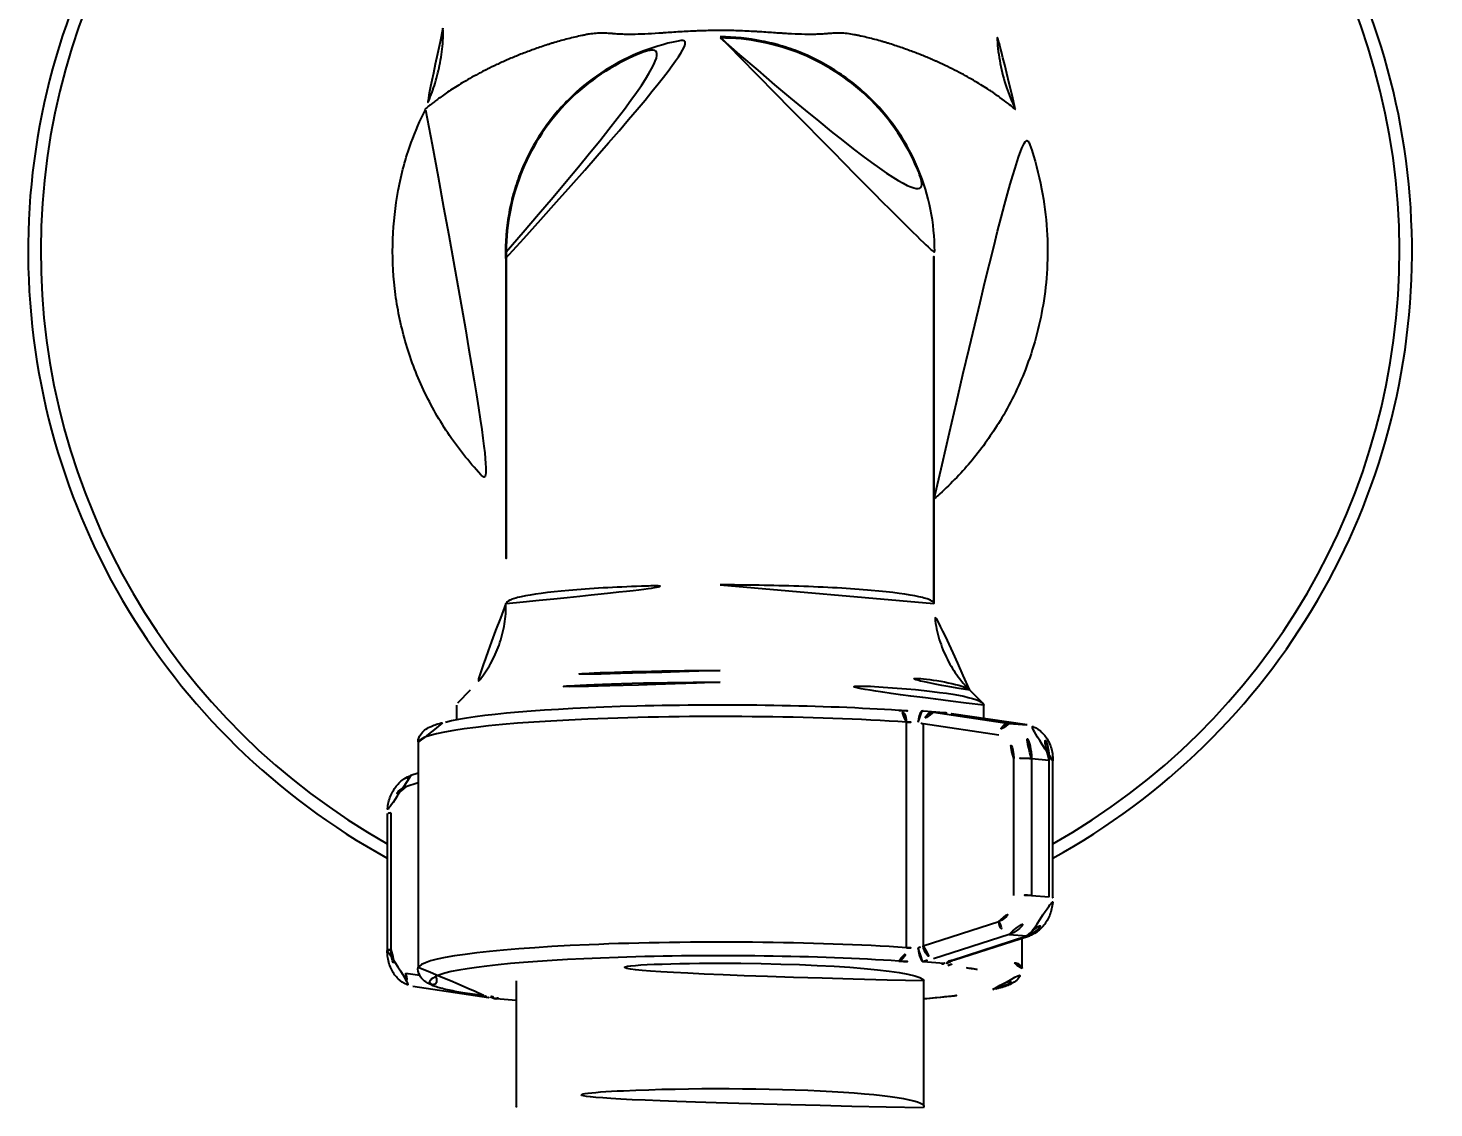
# Model space of a CAD drawing. Extents: x 16296677672 to 16296678106, y -37409616503 to -37409616185.
# Drawn here: x 16296677748.2 to 16296677804, y -37409616414.9 to -37409616372 of the extents above; entities that cross this region are included whole.
import ezdxf

# ---------------------------------------------------------------- set-up
doc = ezdxf.new("R2010")
doc.units = 0
doc.header["$LTSCALE"] = 10
doc.header["$MEASUREMENT"] = 0
doc.header["$PDMODE"] = 3
doc.header["$PDSIZE"] = -10
doc.layers.get('0').update_dxf_attribs({"linetype": 'CONTINUOUS'})
doc.layers.get('DEFPOINTS').update_dxf_attribs({"linetype": 'CONTINUOUS'})
doc.layers.add('DWG', color=7, linetype='CONTINUOUS')
doc.styles.add('Daelim Dimension', font='')
doc.styles.get('Daelim Dimension').set_extended_font_data('나눔고딕')
doc.dimstyles.new('DEFAULT', dxfattribs={"dimscale": 2, "dimtxt": 2, "dimasz": 2, "dimexe": 0, "dimexo": 2, "dimgap": 1, "dimtad": 1, "dimdec": 1, "dimzin": 9, "dimdsep": 46, "dimtxsty": 'Daelim Dimension', "dimcen": 0.5, "dimclrd": 252, "dimclre": 252, "dimclrt": 3, "dimadec": 1, "dimazin": 0, "dimtfac": 1, "dimtdec": 1, "dimtix": 1, "dimtmove": 0, "dimatfit": 3, "dimfxl": 1, "dimtolj": 1, "dimtzin": 1, "dimlwd": 9, "dimlwe": 9, "dimarcsym": 0})

# ---------------------------------------------------------------- blocks, each defined once
blk = doc.blocks.new('*D56')
at = {"color": 5, "lineweight": 9, "ltscale": 0.5, "transparency": 16777216}
for p, q in [((16296677779.68184, -37409616325.78561), (16296677834.26143, -37409616325.78561)), ((16296677834.26143, -37409616376.86615), (16296677834.26143, -37409616329.78561)), ((16296677807.18148, -37409616380.86615), (16296677834.26143, -37409616380.86615))]:
    blk.add_line(p, q, dxfattribs=at)
at = {"color": 5, "ltscale": 0.5, "transparency": 16777216}
for points in [[(16296677833.59477, -37409616329.78561), (16296677834.9281, -37409616329.78561), (16296677834.26143, -37409616325.78561)], [(16296677833.59477, -37409616376.86615), (16296677834.9281, -37409616376.86615), (16296677834.26143, -37409616380.86615)]]:
    blk.add_solid(points, dxfattribs=at)
at = {"layer": 'DEFPOINTS', "color": 0, "ltscale": 0.5, "transparency": 16777216}
for p in [(16296677775.68184, -37409616325.78561), (16296677834.26143, -37409616325.78561), (16296677803.18148, -37409616380.86615)]:
    blk.add_point(p, dxfattribs=at)
at = {"color": 7, "ltscale": 0.5, "transparency": 16777216, "insert": (16296677830.08402, -37409616353.32587), "char_height": 4, "attachment_point": 5, "rotation": 90, "style": 'Daelim Dimension'}
blk.add_mtext('\\A1;54~58', dxfattribs=at)

msp = doc.modelspace()

# ---------------------------------------------------------------- linework, layer by layer
at = {"ltscale": 0.5}
for radius, start, end in [(27.5, 117.4571749825596, 241.2491304198094), (27.5, 298.7526022232202, 62.54027266648671), (27, 118.9468263045624, 240.6653609524125), (27, 299.3364081954149, 61.05095997118161)]:
    msp.add_arc((16296677775.68147, -37409616380.86613), radius, start, end, dxfattribs=at)
at = {"layer": 'DWG', "color": 0}
for p, q in [((16296677765.75558, -37409616398.30923), (16296677765.24451, -37409616398.8164)), ((16296677786.11916, -37409616398.8164), (16296677785.6081, -37409616398.30923)), ((16296677765.20434, -37409616398.89629), (16296677765.20434, -37409616399.48551)), ((16296677786.15934, -37409616399.43143), (16296677786.15934, -37409616398.89629)), ((16296677783.08757, -37409616408.53949), (16296677783.08757, -37409616399.57374)), ((16296677783.7515, -37409616399.12282), (16296677784.58273, -37409616399.19526)), ((16296677784.16137, -37409616399.17958), (16296677787.16992, -37409616399.62379)), ((16296677787.87703, -37409616399.68542), (16296677784.86848, -37409616399.2412)), ((16296677787.89193, -37409616399.68716), (16296677784.88339, -37409616399.24296)), ((16296677786.75824, -37409616400.08936), (16296677783.74969, -37409616399.64515)), ((16296677783.74969, -37409616399.64515), (16296677783.74969, -37409616408.46112)), ((16296677787.16992, -37409616399.62379), (16296677787.87703, -37409616399.68542)), ((16296677763.68184, -37409616400.39668), (16296677763.68184, -37409616409.36243)), ((16296677787.3491, -37409616406.45835), (16296677787.3491, -37409616401.0205)), ((16296677788.05621, -37409616401.0205), (16296677788.76331, -37409616401.08213)), ((16296677788.05621, -37409616401.0205), (16296677788.05621, -37409616406.45835)), ((16296677788.76331, -37409616406.51998), (16296677788.76331, -37409616401.08213)), ((16296677788.90976, -37409616406.5508), (16296677788.90976, -37409616401.11295)), ((16296677763.68187, -37409616401.60476), (16296677763.39154, -37409616401.69823)), ((16296677763.68185, -37409616401.9854), (16296677763.19122, -37409616402.14336)), ((16296677762.45392, -37409616403.20831), (16296677762.45392, -37409616408.64616)), ((16296677762.60036, -37409616403.1775), (16296677762.60036, -37409616408.61535)), ((16296677788.05621, -37409616406.45835), (16296677788.76331, -37409616406.51998)), ((16296677783.74969, -37409616408.46112), (16296677786.75824, -37409616407.49249)), ((16296677787.16992, -37409616408.00956), (16296677784.16137, -37409616408.97819)), ((16296677784.86848, -37409616409.03982), (16296677787.87703, -37409616408.07118)), ((16296677784.96359, -37409616409.0295), (16296677787.97214, -37409616408.06087)), ((16296677787.16992, -37409616408.00956), (16296677787.87703, -37409616408.07118)), ((16296677787.68184, -37409616409.36243), (16296677787.68184, -37409616408.1543)), ((16296677783.7515, -37409616409.08476), (16296677784.58273, -37409616409.15721)), ((16296677763.19122, -37409616409.54649), (16296677763.74592, -37409616409.62839)), ((16296677784.69407, -37409616409.14664), (16296677784.69473, -37409616409.14641)), ((16296677763.47174, -37409616410.07194), (16296677766.48029, -37409616410.51615)), ((16296677767.58184, -37409616409.86053), (16296677767.58184, -37409616414.8415)), ((16296677783.78184, -37409616414.8415), (16296677783.78184, -37409616409.86053)), ((16296677767.58183, -37409616410.63364), (16296677766.78094, -37409616410.56384))]:
    msp.add_line(p, q, dxfattribs=at)
for centre, major_axis, ratio, start_param, end_param in [((16296677775.68184, -37409616398.38521), (9.964466094066836, 0), 0.08715574274766412, 1.570796278394469, 3.05402035068218), ((16296677775.68184, -37409616398.38521), (9.964466094066836, 0), 0.08715574274766412, 0.08757151741999512, 1.570796278394471), ((16296677775.68184, -37409616398.89629), (10.47749999999994, 0), 0.08715574274766412, 1.570796294317078, 3.14159240516266), ((16296677775.68184, -37409616398.89629), (10.47749999999994, 0), 0.08715574274766412, 0, 1.570796337620871), ((16296677775.68184, -37409616399.89858), (-11.5, 0), 0.08715574274765717, 4.04728069938204, 5.962039936620641), ((16296677775.68184, -37409616400.39668), (12, 0), 0.08715574274765701, 0.9056880457922477, 3.141553237940741), ((16296677783.39614, -37409616399.04135), (1, 0), 0.08715574274765706, 4.047280699382028, 5.07569086358676), ((16296677782.779, -37409616399.60802), (-0.03409953829365138, -0.4988358662808438), 0.6147959167247793, 1.681529987698658, 3.252326314493568), ((16296677783.39614, -37409616399.53944), (0.5, 0), 0.08715574274765706, 4.047280699382032, 5.029840178981123), ((16296677783.39614, -37409616399.61433), (0.4997194579253733, -0.1198094923336042), 0.1397805943436861, 0.8188985132144584, 1.286845477980165), ((16296677784.10325, -37409616399.67596), (-0.07303301707651648, -0.494637421164939), 0.7091600041391316, 3.183922134365718, 4.754718461160615), ((16296677783.45427, -37409616399.11795), (0.9999938544660039, -0.1175079919398865), 0.02983532504215656, 0.788904059690041, 1.293690292413657), ((16296677785.57559, -37409616399.30283), (0.9999938543339946, -0.1175079919272974), 0.02983532504107736, 3.42571048053521, 3.930496713309886), ((16296677784.81036, -37409616399.73759), (-0.07303301707651648, -0.494637421164939), 0.7091600041391316, 3.14158310705746, 3.183922134365732), ((16296677787.11179, -37409616400.12017), (-0.07303301707651648, -0.494637421164939), 0.7091600041391316, 3.183922134365722, 4.754718461160637), ((16296677786.64199, -37409616401.08213), (-0.08682659386424425, -0.9962234400966167), 0.7044160264027587, 1.693898354845457, 3.09954600422595), ((16296677786.99555, -37409616401.11295), (0.1302398907963656, 1.494335160144924), 0.7044160264027571, 4.835491008435254, 6.241138657815678), ((16296677787.8189, -37409616400.1818), (-0.07303301707651648, -0.494637421164939), 0.7091600041391316, 3.141583107057455, 3.183922134365727), ((16296677787.70265, -37409616401.17458), (-0.1302398907963663, -1.494335160144924), 0.7044160264027584, 1.693898354845461, 3.099546004225874), ((16296677787.70265, -37409616401.05132), (-0.5, 0), 0.08715574274765343, 3.926990816987267, 5.497787143782182), ((16296677788.40976, -37409616401.11295), (-0.5, 0), 0.08715574274765343, 3.141587053788963, 3.926990816987314), ((16296677763.54478, -37409616402.17418), (-0.1532342840830583, 0.475940389315251), 0.6805033724481016, 1.40495337932478e-05, 1.291822901348515), ((16296677763.30747, -37409616403.11587), (-0.08682659386424425, -0.9962234400966167), 0.7044160264027591, 3.429843359054757, 4.835491008435243), ((16296677762.95392, -37409616403.20831), (-0.5, 0), 0.08715574274765343, 5.497787143782188, 6.282984380319673), ((16296677787.70265, -37409616406.48917), (-0.5, 0), 0.08715574274765343, 3.926990816987324, 5.497787143782125), ((16296677788.40976, -37409616406.5508), (-0.5, 0), 0.08715574274765343, 3.141403474524427, 3.926990816987314), ((16296677786.64199, -37409616406.51998), (-0.08682659386424411, -0.9962234400966151), 0.7044160264027587, 0.2882507054654319, 1.693898354845446), ((16296677786.99555, -37409616406.5508), (0.1302398907963655, 1.494335160144923), 0.704416026402757, 3.429843359055147, 4.835491008435261), ((16296677787.70265, -37409616406.61242), (-0.1302398907963661, -1.494335160144923), 0.7044160264027584, 0.2882507054653488, 1.693898354845454), ((16296677787.11179, -37409616407.5233), (-0.1532342840830583, 0.475940389315251), 0.6805033724481016, 1.291822901348715, 2.862619228143419), ((16296677775.68184, -37409616409.36243), (-12, 0), 0.08715574274765343, 4.04728069938206, 6.275666625888563), ((16296677783.39614, -37409616408.5052), (-0.5, 0), 0.08715574274765343, 0.9056880457923177, 1.888247525391311), ((16296677783.39614, -37409616408.43031), (0.4984486445883766, 0.1297097258355857), 0.3034212408853221, 4.951045297625927, 5.418992262410333), ((16296677784.10325, -37409616408.49194), (-0.1532342840830583, 0.475940389315251), 0.6805033724481016, 1.291822901348507, 2.862619228143424), ((16296677787.8189, -37409616407.58493), (-0.1532342840830583, 0.475940389315251), 0.6805033724481016, 2.862619228143407, 3.142810610836223), ((16296677762.95392, -37409616408.64616), (-0.5, 0), 0.08715574274765343, 5.497787143782193, 6.283007327692313), ((16296677763.30747, -37409616408.55372), (-0.08682659386424411, -0.9962234400966151), 0.7044160264027591, 4.835491008435257, 6.241138657815276), ((16296677775.68184, -37409616409.86053), (11.5, 0), 0.087155742747657, 0.9056880457922462, 2.956749699863015), ((16296677783.39614, -37409616409.0033), (-1, 0), 0.08715574274765343, 0.9056880457922631, 1.934098209996977), ((16296677782.779, -37409616408.57378), (-0.03409953829365138, -0.4988358662808438), 0.6147959167247793, 0.1107336609037167, 1.681529987698651), ((16296677783.45427, -37409616408.91656), (0.9996952427506288, 0.1224167160802596), 0.2016592732325886, 4.968311936913423, 5.473098169685741), ((16296677785.57559, -37409616409.10145), (0.9996952427810313, 0.1224167160800379), 0.2016592732326773, 2.331505516106191, 2.836291748868291), ((16296677784.81036, -37409616408.55357), (-0.1532342840830583, 0.475940389315251), 0.6805033724481016, 2.862619228143425, 3.141608559831746), ((16296677775.68184, -37409616409.36243), (-12, 0), 0.08715574274765343, 3.13407421399541, 3.722616969194532), ((16296677763.54478, -37409616409.5773), (-0.07303301707651648, -0.494637421164939), 0.7091600041391316, 4.754718461160794, 6.283178024492955), ((16296677775.68184, -37409616409.86053), (11.5, 0), 0.087155742747657, 2.956749464642482, 3.80670093459249), ((16296677775.68184, -37409616409.86053), (-8.100000000000357, 0), 0.08715574274765343, 3.141691527228299, 6.28308756816182), ((16296677785.51746, -37409616409.18818), (-1, 0), 0.08715574274765343, 5.919883423977591, 6.948293588182302), ((16296677784.73061, -37409616408.74387), (0.05522125140653594, 0.4969412574873374), 0.7838557630614456, 3.282417968703351, 4.261490646625563), ((16296677775.68184, -37409616409.86053), (11.5, 0), 0.087155742747657, 0.4769503861653259, 0.6651082810026772), ((16296677775.68184, -37409616409.86053), (11.5, 0), 0.087155742747657, 5.944135047277754, 6.760135693344916), ((16296677766.55332, -37409616410.02151), (-0.07303301707651648, -0.494637421164939), 0.7091600041391316, 5.87450005443776, 6.283175760647243), ((16296677766.55332, -37409616410.02151), (-0.07303301707651648, -0.494637421164939), 0.7091600041391316, 6.28317576064724, 6.325514787955516), ((16296677766.63306, -37409616409.98099), (0.05522125140653594, 0.4969412574873374), 0.7838557630614456, 3.130542759372921, 3.282417968703388), ((16296677765.78809, -37409616410.45627), (0.9999938543060711, -0.1175079919241325), 0.02983532504166216, 0.2841178269519506, 0.7889040597327401), ((16296677765.84621, -37409616410.53288), (-1, 0), 0.08715574274765343, 2.778290770387803, 3.806700934592512), ((16296677775.68184, -37409616409.86053), (11.5, 0), 0.087155742747657, 5.493934190132629, 5.944135047277794), ((16296677775.68184, -37409616414.8415), (-8.100000000000357, 0), 0.08715574274765343, 3.054020412406753, 6.283185307179586), ((16296677775.68184, -37409616414.8415), (-8.100000000000357, 0), 0.08715574274765343, 0, 0.08757204182631419)]:
    msp.add_ellipse(centre, major_axis=major_axis, ratio=ratio, start_param=start_param, end_param=end_param, dxfattribs=at)
for points, knots in [([(16296677787.41867, -37409616375.23412), (16296677787.4184, -37409616375.2335), (16296677787.4178, -37409616375.23263), (16296677787.41501, -37409616375.22923), (16296677787.41183, -37409616375.22592), (16296677787.40506, -37409616375.21941), (16296677787.40248, -37409616375.21698), (16296677787.39666, -37409616375.21162), (16296677787.38048, -37409616375.19698), (16296677787.35627, -37409616375.17614), (16296677787.28316, -37409616375.11496), (16296677787.21448, -37409616375.05926), (16296677787.03863, -37409616374.92258), (16296677786.93145, -37409616374.84164), (16296677786.74187, -37409616374.70504), (16296677786.67387, -37409616374.65697), (16296677786.58279, -37409616374.59413), (16296677786.56427, -37409616374.58143), (16296677786.52662, -37409616374.55576), (16296677786.50749, -37409616374.54278), (16296677786.44927, -37409616374.50354), (16296677786.40936, -37409616374.47697), (16296677786.20446, -37409616374.34221), (16296677786.02335, -37409616374.22848), (16296677785.6271, -37409616373.99427), (16296677785.41185, -37409616373.87358), (16296677784.94619, -37409616373.62936), (16296677784.6958, -37409616373.50581), (16296677784.39303, -37409616373.36745), (16296677784.35907, -37409616373.35209), (16296677784.29071, -37409616373.32143), (16296677784.25629, -37409616373.30614), (16296677784.1523, -37409616373.26037), (16296677783.94141, -37409616373.1693), (16296677783.72178, -37409616373.07985), (16296677783.42095, -37409616372.96249), (16296677783.26642, -37409616372.90453), (16296677782.9488, -37409616372.79034), (16296677782.78573, -37409616372.73417), (16296677782.53455, -37409616372.65176), (16296677782.44973, -37409616372.62462), (16296677782.3208, -37409616372.58439), (16296677782.27752, -37409616372.57104), (16296677782.19063, -37409616372.54488), (16296677781.97239, -37409616372.48056), (16296677781.74926, -37409616372.42172), (16296677781.47699, -37409616372.35626), (16296677781.38548, -37409616372.3353), (16296677781.2471, -37409616372.30511), (16296677781.17762, -37409616372.29032), (16296677781.10773, -37409616372.276), (16296677781.06104, -37409616372.26656), (16296677781.03761, -37409616372.26184), (16296677780.92066, -37409616372.23909), (16296677780.82823, -37409616372.22433), (16296677780.69261, -37409616372.20812), (16296677780.64792, -37409616372.20371), (16296677780.55989, -37409616372.19708), (16296677780.51655, -37409616372.19486), (16296677780.4635, -37409616372.19364), (16296677780.45295, -37409616372.19347), (16296677780.43197, -37409616372.19331), (16296677780.42156, -37409616372.19332), (16296677780.39038, -37409616372.19344), (16296677780.36966, -37409616372.19362), (16296677780.30784, -37409616372.19447), (16296677780.26704, -37409616372.19547), (16296677780.14608, -37409616372.19972), (16296677780.06733, -37409616372.20428), (16296677779.98165, -37409616372.21149), (16296677779.97217, -37409616372.21233), (16296677779.9533, -37409616372.21405), (16296677779.94392, -37409616372.21495), (16296677779.91569, -37409616372.21754), (16296677779.85909, -37409616372.22249), (16296677779.72591, -37409616372.23228), (16296677779.5323, -37409616372.24155), (16296677779.37323, -37409616372.24442), (16296677779.21172, -37409616372.24527), (16296677779.12974, -37409616372.24467), (16296677778.87921, -37409616372.24001), (16296677778.70624, -37409616372.23312), (16296677778.4347, -37409616372.21883), (16296677778.34216, -37409616372.21342), (16296677778.19979, -37409616372.20454), (16296677778.15175, -37409616372.20145), (16296677778.05483, -37409616372.1951), (16296677778.00591, -37409616372.19183), (16296677777.85764, -37409616372.18182), (16296677777.75679, -37409616372.17487), (16296677777.55048, -37409616372.16083), (16296677777.44507, -37409616372.15377), (16296677777.28311, -37409616372.1435), (16296677777.22847, -37409616372.14013), (16296677777.14545, -37409616372.13519), (16296677777.11757, -37409616372.13355), (16296677777.06163, -37409616372.13034), (16296677776.92134, -37409616372.12246), (16296677776.77875, -37409616372.11534), (16296677776.54736, -37409616372.10534), (16296677776.43004, -37409616372.10103), (16296677776.19177, -37409616372.09415), (16296677776.07082, -37409616372.09158), (16296677775.9171, -37409616372.08965), (16296677775.88623, -37409616372.08933), (16296677775.82423, -37409616372.08882), (16296677775.79327, -37409616372.08864), (16296677775.70063, -37409616372.08828), (16296677775.63914, -37409616372.08831), (16296677775.45545, -37409616372.0892), (16296677775.21262, -37409616372.0925), (16296677774.97369, -37409616372.09965), (16296677774.8255, -37409616372.10515), (16296677774.79592, -37409616372.1063), (16296677774.73687, -37409616372.1087), (16296677774.70736, -37409616372.10995), (16296677774.6194, -37409616372.11383), (16296677774.56152, -37409616372.11657), (16296677774.38995, -37409616372.12519), (16296677774.27834, -37409616372.13145), (16296677774.05982, -37409616372.14461), (16296677773.95291, -37409616372.15149), (16296677773.74313, -37409616372.16548), (16296677773.64026, -37409616372.17258), (16296677773.51404, -37409616372.18124), (16296677773.48891, -37409616372.18295), (16296677773.43888, -37409616372.18636), (16296677773.41397, -37409616372.18806), (16296677773.33978, -37409616372.19307), (16296677773.29098, -37409616372.19633), (16296677773.05004, -37409616372.21208), (16296677772.86695, -37409616372.22298), (16296677772.51482, -37409616372.23885), (16296677772.34583, -37409616372.24381), (16296677772.10021, -37409616372.2452), (16296677772.01963, -37409616372.24467), (16296677771.86055, -37409616372.2415), (16296677771.78208, -37409616372.23884), (16296677771.62697, -37409616372.23109), (16296677771.55035, -37409616372.22601), (16296677771.45543, -37409616372.21796), (16296677771.43649, -37409616372.21627), (16296677771.3987, -37409616372.21272), (16296677771.37969, -37409616372.21101), (16296677771.32215, -37409616372.20634), (16296677771.28321, -37409616372.20369), (16296677771.16492, -37409616372.1971), (16296677771.08412, -37409616372.1945), (16296677770.98138, -37409616372.19331), (16296677770.96075, -37409616372.19315), (16296677770.9193, -37409616372.19312), (16296677770.8983, -37409616372.19342), (16296677770.83458, -37409616372.19527), (16296677770.79115, -37409616372.19772), (16296677770.65867, -37409616372.20834), (16296677770.56746, -37409616372.21976), (16296677770.42801, -37409616372.24246), (16296677770.38106, -37409616372.25098), (16296677770.2865, -37409616372.26974), (16296677770.23938, -37409616372.27934), (16296677770.00465, -37409616372.32839), (16296677769.81953, -37409616372.37111), (16296677769.54584, -37409616372.44077), (16296677769.45529, -37409616372.46491), (16296677769.27559, -37409616372.51506), (16296677769.18659, -37409616372.54102), (16296677769.05452, -37409616372.58124), (16296677769.01072, -37409616372.59487), (16296677768.92384, -37409616372.62218), (16296677768.79449, -37409616372.66335), (16296677768.668, -37409616372.70509), (16296677768.4187, -37409616372.78928), (16296677768.2574, -37409616372.84635), (16296677767.94403, -37409616372.96198), (16296677767.792, -37409616373.02046), (16296677767.49637, -37409616373.13919), (16296677767.35279, -37409616373.19937), (16296677767.07393, -37409616373.32066), (16296677766.93866, -37409616373.38177), (16296677766.67626, -37409616373.50445), (16296677766.54916, -37409616373.56597), (16296677766.3645, -37409616373.6584), (16296677766.30394, -37409616373.68922), (16296677766.21461, -37409616373.73545), (16296677766.18507, -37409616373.75087), (16296677766.12659, -37409616373.78163), (16296677765.98188, -37409616373.85837), (16296677765.84453, -37409616373.93423), (16296677765.52859, -37409616374.11389), (16296677765.33619, -37409616374.23051), (16296677764.98689, -37409616374.45274), (16296677764.82999, -37409616374.55836), (16296677764.55213, -37409616374.75306), (16296677764.43117, -37409616374.84209), (16296677764.3035, -37409616374.9391), (16296677764.27922, -37409616374.95773), (16296677764.23322, -37409616374.99334), (16296677764.16802, -37409616375.04428), (16296677764.11423, -37409616375.08751), (16296677764.02187, -37409616375.16293), (16296677763.98059, -37409616375.19846), (16296677763.95505, -37409616375.2225), (16296677763.95125, -37409616375.22629), (16296677763.94753, -37409616375.23043), (16296677763.94623, -37409616375.23204), (16296677763.94561, -37409616375.23312), (16296677763.94549, -37409616375.23339)], [0, 0, 0, 0, 0.00405758395579763, 0.00405758395579763, 0.01224009220912826, 0.01224009220912826, 0.01633134633579357, 0.01633134633579357, 0.02042260046245888, 0.03678761696912002, 0.03678761696912002, 0.0695176499824423, 0.0695176499824423, 0.1022476829957646, 0.1022476829957646, 0.1186126995024257, 0.1186126995024257, 0.122703953629091, 0.122703953629091, 0.1267952077557563, 0.1267952077557563, 0.1349777160090868, 0.1349777160090868, 0.167707749022409, 0.167707749022409, 0.2004377820357312, 0.2004377820357312, 0.2331678150490533, 0.2331678150490533, 0.2372590691757185, 0.2372590691757185, 0.2413503233023837, 0.2413503233023837, 0.2495328315557142, 0.2658978480623751, 0.2658978480623751, 0.2822628645690359, 0.2822628645690359, 0.2986278810756968, 0.2986278810756968, 0.3068103893290271, 0.3068103893290271, 0.3109016434556923, 0.3109016434556923, 0.3149928975823575, 0.3313579140890184, 0.3313579140890184, 0.3395404223423488, 0.3395404223423488, 0.343631676469014, 0.3456773035323465, 0.3456773035323465, 0.347722930595679, 0.347722930595679, 0.3559054388490092, 0.3559054388490092, 0.3599966929756743, 0.3599966929756743, 0.3640879471023394, 0.3640879471023394, 0.3651107606340057, 0.3651107606340057, 0.3661335741656719, 0.3661335741656719, 0.3681792012290047, 0.3681792012290047, 0.3722704553556699, 0.3722704553556699, 0.380452963609, 0.380452963609, 0.3814757771406664, 0.3814757771406664, 0.3824985906723327, 0.3824985906723327, 0.3845442177356653, 0.3886354718623306, 0.3968179801156611, 0.4050004883689916, 0.4050004883689916, 0.4131829966223219, 0.4131829966223219, 0.4295480131289829, 0.4295480131289829, 0.4377305213823135, 0.4377305213823135, 0.4418217755089787, 0.4418217755089787, 0.4459130296356437, 0.4459130296356437, 0.4540955378889742, 0.4540955378889742, 0.4622780461423046, 0.4622780461423046, 0.4663693002689697, 0.4663693002689697, 0.4684149273323024, 0.4684149273323024, 0.4704605543956351, 0.4786430626489653, 0.4786430626489653, 0.4868255709022957, 0.4868255709022957, 0.4950080791556261, 0.4950080791556261, 0.4970537062189586, 0.4970537062189586, 0.4990993332822912, 0.4990993332822912, 0.5031905874089564, 0.5031905874089564, 0.5113730956622868, 0.5195556039156172, 0.5195556039156172, 0.5216012309789498, 0.5216012309789498, 0.5236468580422824, 0.5236468580422824, 0.5277381121689478, 0.5277381121689478, 0.5359206204222781, 0.5359206204222781, 0.5441031286756084, 0.5441031286756084, 0.5522856369289388, 0.5522856369289388, 0.5543312639922714, 0.5543312639922714, 0.5563768910556042, 0.5563768910556042, 0.5604681451822692, 0.5604681451822692, 0.57683316168893, 0.57683316168893, 0.5931981781955907, 0.5931981781955907, 0.601380686448921, 0.601380686448921, 0.6095631947022513, 0.6095631947022513, 0.6177457029555817, 0.6177457029555817, 0.6197913300189143, 0.6197913300189143, 0.6218369570822471, 0.6218369570822471, 0.6259282112089123, 0.6259282112089123, 0.634110719462243, 0.634110719462243, 0.6361563465255755, 0.6361563465255755, 0.6382019735889081, 0.6382019735889081, 0.6422932277155733, 0.6422932277155733, 0.6504757359689036, 0.6504757359689036, 0.6545669900955688, 0.6545669900955688, 0.6586582442222344, 0.6586582442222344, 0.6750232607288948, 0.6750232607288948, 0.6832057689822253, 0.6832057689822253, 0.6913882772355556, 0.6913882772355556, 0.6954795313622211, 0.6954795313622211, 0.6995707854888863, 0.7077532937422166, 0.7077532937422166, 0.7241183102488774, 0.7241183102488774, 0.7404833267555381, 0.7404833267555381, 0.7568483432621989, 0.7568483432621989, 0.7732133597688596, 0.7732133597688596, 0.7895783762755204, 0.7895783762755204, 0.7977608845288509, 0.7977608845288509, 0.801852138655516, 0.801852138655516, 0.8059433927821815, 0.8223084092888422, 0.8223084092888422, 0.8550384423021641, 0.8550384423021641, 0.8877684753154856, 0.8877684753154856, 0.9204985083288075, 0.9204985083288075, 0.9286810165821378, 0.9286810165821378, 0.9368635248354682, 0.953228541342129, 0.953228541342129, 0.9859585743554508, 0.9859585743554508, 0.9941410826087812, 0.9941410826087812, 0.9982323367354463, 1, 1, 1, 1]), ([(16296677764.66892, -37409616371.99422), (16296677764.6751, -37409616372.16341), (16296677764.67293, -37409616372.62451), (16296677764.57127, -37409616373.35897), (16296677764.3736, -37409616374.16259), (16296677764.15595, -37409616374.77943), (16296677763.99437, -37409616375.11504), (16296677763.94083, -37409616375.21841)], [0, 0, 0, 0, 0.1513771246614531, 0.4141246638409468, 0.6625851181211675, 0.8946553612161108, 1, 1, 1, 1]), ([(16296677787.41182, -37409616375.19673), (16296677787.276, -37409616374.92093), (16296677787.03361, -37409616374.33829), (16296677786.79971, -37409616373.41273), (16296677786.68568, -37409616372.61118), (16296677786.69036, -37409616372.13187), (16296677786.69839, -37409616371.97173)], [0, 0, 0, 0, 0.2749811928749114, 0.5685140691489771, 0.8562925802715529, 1, 1, 1, 1]), ([(16296677767.1588, -37409616381.15405), (16296677767.15555, -37409616381.05854), (16296677767.14438, -37409616380.40501), (16296677767.23737, -37409616379.47249), (16296677767.50885, -37409616378.3885), (16296677767.88494, -37409616377.33627), (16296677768.41446, -37409616376.34779), (16296677769.07969, -37409616375.45013), (16296677769.82956, -37409616374.62193), (16296677770.91411, -37409616373.73415), (16296677772.39715, -37409616372.94026), (16296677774.00756, -37409616372.45322), (16296677775.12373, -37409616372.34204), (16296677775.68182, -37409616372.34204)], [0, 0, 0, 0, 0.02095764809317687, 0.1433379420815298, 0.2045280890757062, 0.2657182360698827, 0.3880985300582355, 0.449288677052412, 0.5104788240465884, 0.6328591180349413, 0.7552394120232943, 0.8776197060116471, 1, 1, 1, 1]), ([(16296677767.18172, -37409616380.87978), (16296677767.18172, -37409616380.87949), (16296677767.18166, -37409616379.76754), (16296677767.62492, -37409616377.5439), (16296677769.51465, -37409616374.71552), (16296677772.34456, -37409616372.82703), (16296677774.56915, -37409616372.38409), (16296677775.68184, -37409616372.38409)], [0, 0, 0, 0, 6.248262623709068e-05, 0.2500468619696778, 0.5000312413131185, 0.7500156206565592, 1, 1, 1, 1]), ([(16296677775.68182, -37409616372.34204), (16296677776.23991, -37409616372.34204), (16296677777.07706, -37409616372.42543), (16296677778.16128, -37409616372.69672), (16296677779.21373, -37409616373.07258), (16296677780.2024, -37409616373.60182), (16296677781.10028, -37409616374.26678), (16296677781.92871, -37409616375.01639), (16296677782.81682, -37409616376.10067), (16296677783.61111, -37409616377.58341), (16296677784.09849, -37409616379.1935), (16296677784.21928, -37409616380.40486), (16296677784.20813, -37409616381.05825), (16296677784.20489, -37409616381.15361)], [0, 0, 0, 0, 0.1223840392777142, 0.1835760589165714, 0.2447680785554285, 0.3671521178331427, 0.4283441374719998, 0.489536157110857, 0.6119201963885712, 0.7343042356662854, 0.8566882749439997, 0.9790723142217139, 1, 1, 1, 1]), ([(16296677763.97613, -37409616375.24104), (16296677763.75686, -37409616375.66466), (16296677763.30016, -37409616376.69651), (16296677762.84973, -37409616378.42873), (16296677762.62697, -37409616380.37961), (16296677762.70421, -37409616382.35851), (16296677763.08973, -37409616384.33977), (16296677763.79358, -37409616386.28145), (16296677764.81694, -37409616388.11692), (16296677765.97549, -37409616389.58067), (16296677766.8128, -37409616390.38712), (16296677767.15587, -37409616390.68452)], [0, 0, 0, 0, 0.08387769490746844, 0.2000486646667739, 0.3149460049994919, 0.4305622233494518, 0.5492376691497112, 0.6709355327040657, 0.7946932003505744, 0.9197042039652504, 1, 1, 1, 1]), ([(16296677784.19389, -37409616390.69634), (16296677784.26822, -37409616390.63211), (16296677784.80908, -37409616390.1539), (16296677785.74836, -37409616389.17212), (16296677786.92036, -37409616387.52301), (16296677787.93167, -37409616385.47198), (16296677788.49842, -37409616383.40633), (16296677788.70621, -37409616381.5349), (16296677788.70014, -37409616379.9805), (16296677788.48416, -37409616378.32388), (16296677788.05909, -37409616376.69953), (16296677787.61764, -37409616375.67427), (16296677787.38101, -37409616375.20956)], [0, 0, 0, 0, 0.01732612245492402, 0.1273256372654992, 0.2390247589438009, 0.3732308707227182, 0.5290173370139121, 0.6142648438050173, 0.7050813369292275, 0.8026908033237368, 0.9085797155551288, 1, 1, 1, 1]), ([(16296677767.18184, -37409616380.87894), (16296677767.18184, -37409616380.89671), (16296677767.18184, -37409616381.03328), (16296677767.18184, -37409616381.48038), (16296677767.18184, -37409616382.10322), (16296677767.18184, -37409616382.88628), (16296677767.18184, -37409616383.80002), (16296677767.18184, -37409616384.78395), (16296677767.18184, -37409616385.66941), (16296677767.18184, -37409616386.52711), (16296677767.18184, -37409616387.49606), (16296677767.18184, -37409616388.60128), (16296677767.18184, -37409616389.8335), (16296677767.18184, -37409616391.1954), (16296677767.18184, -37409616392.89532), (16296677767.18184, -37409616394.15253), (16296677767.18184, -37409616394.86313)], [0, 0, 0, 0, 0.1021237436907716, 0.1882216908555242, 0.2649857726068177, 0.3352718554175575, 0.4180558380267155, 0.4873336534386754, 0.5425935366640564, 0.5869771791777464, 0.6405417898550771, 0.7062472806423856, 0.7630095122252505, 0.8272842528519878, 0.903684481523497, 1, 1, 1, 1]), ([(16296677784.18184, -37409616394.86313), (16296677784.18184, -37409616394.15253), (16296677784.18184, -37409616392.89532), (16296677784.18184, -37409616391.1954), (16296677784.18184, -37409616389.8335), (16296677784.18184, -37409616388.60128), (16296677784.18184, -37409616387.49606), (16296677784.18184, -37409616386.52711), (16296677784.18184, -37409616385.66941), (16296677784.18184, -37409616384.78395), (16296677784.18184, -37409616383.80002), (16296677784.18184, -37409616382.88628), (16296677784.18184, -37409616382.10322), (16296677784.18184, -37409616381.48038), (16296677784.18184, -37409616381.03328), (16296677784.18184, -37409616380.89671), (16296677784.18184, -37409616380.87894)], [0, 0, 0, 0, 0.09631551847650278, 0.1727157471480119, 0.2369904877747493, 0.2937527193576142, 0.3594582101449226, 0.4130228208222536, 0.4574064633359435, 0.5126663465613245, 0.5819441619732842, 0.6647281445824423, 0.7350142273931823, 0.8117783091444759, 0.8978762563092285, 1, 1, 1, 1]), ([(16296677767.18184, -37409616394.8632), (16296677767.18184, -37409616394.86317), (16296677767.18182, -37409616394.81833), (16296677767.27277, -37409616394.72865), (16296677767.86996, -37409616394.54324), (16296677769.49191, -37409616394.32364), (16296677772.51537, -37409616394.15401), (16296677774.6801, -37409616394.12231), (16296677775.68184, -37409616394.12231)], [0, 0, 0, 0, 6.255479931575802e-05, 0.1250547354494013, 0.2500469160994868, 0.5000312773996579, 0.7500156386998289, 1, 1, 1, 1]), ([(16296677775.68184, -37409616394.12231), (16296677776.68357, -37409616394.12231), (16296677778.84831, -37409616394.15401), (16296677781.87177, -37409616394.32364), (16296677783.49371, -37409616394.54324), (16296677784.0909, -37409616394.72865), (16296677784.18186, -37409616394.81833), (16296677784.18184, -37409616394.86317), (16296677784.18184, -37409616394.8632)], [0, 0, 0, 0, 0.2499843612880685, 0.4999687225761369, 0.7499530838642054, 0.8749452645082397, 0.9999374451522739, 1, 1, 1, 1]), ([(16296677767.1718, -37409616394.85994), (16296677767.17643, -37409616395.13452), (16296677767.13809, -37409616395.69387), (16296677766.92294, -37409616396.50703), (16296677766.58386, -37409616397.24931), (16296677766.1928, -37409616397.83758), (16296677765.91219, -37409616398.14502), (16296677765.78674, -37409616398.26588)], [0, 0, 0, 0, 0.2114113719582712, 0.4387648411616459, 0.6525394253396236, 0.8539390459594616, 1, 1, 1, 1]), ([(16296677785.58996, -37409616398.27723), (16296677785.4524, -37409616398.1461), (16296677785.14922, -37409616397.81359), (16296677784.73781, -37409616397.17851), (16296677784.40395, -37409616396.39918), (16296677784.21195, -37409616395.61102), (16296677784.19258, -37409616395.09347), (16296677784.20195, -37409616394.86243)], [0, 0, 0, 0, 0.1586303914863668, 0.3742740963781408, 0.5966356073618476, 0.8225337557703604, 1, 1, 1, 1]), ([(16296677764.64434, -37409616399.59815), (16296677764.62997, -37409616399.60126), (16296677764.41817, -37409616399.6483), (16296677764.21114, -37409616399.7299), (16296677763.95211, -37409616399.87182), (16296677763.7789, -37409616400.04459), (16296677763.66374, -37409616400.2767), (16296677763.69066, -37409616400.39749), (16296677763.69764, -37409616400.42118)], [0, 0, 0, 0, 0.02790787021886993, 0.4164133615626494, 0.6352126100307981, 0.8028824318585555, 0.9622045162587196, 1, 1, 1, 1]), ([(16296677783.55222, -37409616399.58085), (16296677783.55249, -37409616399.57698), (16296677783.55277, -37409616399.57314), (16296677783.55337, -37409616399.56532), (16296677783.55432, -37409616399.55362), (16296677783.5554, -37409616399.54199), (16296677783.55771, -37409616399.51882), (16296677783.55948, -37409616399.50344), (16296677783.5654, -37409616399.45821), (16296677783.57014, -37409616399.4292), (16296677783.57842, -37409616399.38734), (16296677783.58139, -37409616399.37368), (16296677783.58772, -37409616399.34692), (16296677783.59107, -37409616399.33389), (16296677783.60155, -37409616399.29646), (16296677783.60913, -37409616399.27346), (16296677783.62141, -37409616399.24188), (16296677783.62567, -37409616399.23181), (16296677783.63442, -37409616399.21288), (16296677783.63888, -37409616399.20406), (16296677783.6525, -37409616399.17955), (16296677783.66192, -37409616399.16574), (16296677783.67655, -37409616399.14892), (16296677783.68152, -37409616399.14396), (16296677783.69142, -37409616399.13556), (16296677783.69638, -37409616399.13209), (16296677783.71128, -37409616399.12381), (16296677783.72123, -37409616399.12113), (16296677783.73121, -37409616399.1214)], [0, 0, 0, 0, 0.01562500000000344, 0.01562500000000344, 0.03125000000000699, 0.06250000000001099, 0.06250000000001099, 0.1250000000000013, 0.1250000000000013, 0.2499999999999944, 0.2499999999999944, 0.3124999999999853, 0.3124999999999853, 0.3749999999999762, 0.3749999999999762, 0.4999999999999609, 0.4999999999999609, 0.5624999999999581, 0.5624999999999581, 0.6249999999999554, 0.6249999999999554, 0.7499999999999571, 0.7499999999999571, 0.8124999999999738, 0.8124999999999738, 0.8749999999999905, 0.8749999999999905, 1, 1, 1, 1]), ([(16296677783.7515, -37409616399.12282), (16296677783.74696, -37409616399.12242), (16296677783.74293, -37409616399.12209), (16296677783.73605, -37409616399.12161), (16296677783.73322, -37409616399.12145), (16296677783.73121, -37409616399.1214)], [0, 0, 0, 0, 0.5, 0.5, 1, 1, 1, 1]), ([(16296677784.6147, -37409616399.1984), (16296677784.60869, -37409616399.19775), (16296677784.603, -37409616399.19717), (16296677784.59227, -37409616399.19612), (16296677784.58728, -37409616399.19566), (16296677784.58273, -37409616399.19526)], [0, 0, 0, 0, 0.5, 0.5, 1, 1, 1, 1]), ([(16296677788.90976, -37409616401.11295), (16296677788.90974, -37409616401.01429), (16296677788.88893, -37409616400.74475), (16296677788.76156, -37409616400.33611), (16296677788.49558, -37409616399.96603), (16296677788.18568, -37409616399.75781), (16296677787.97616, -37409616399.70031), (16296677787.89193, -37409616399.68716)], [0, 0, 0, 0, 0.1436591468523165, 0.4042660289448201, 0.6390328477481958, 0.8623500877187655, 1, 1, 1, 1]), ([(16296677763.39154, -37409616401.69823), (16296677763.29691, -37409616401.72993), (16296677763.08339, -37409616401.83127), (16296677762.79143, -37409616402.10496), (16296677762.56007, -37409616402.51617), (16296677762.46594, -37409616402.9082), (16296677762.45396, -37409616403.142), (16296677762.45392, -37409616403.20831)], [0, 0, 0, 0, 0.1648486931280204, 0.3990093498353883, 0.6436256266616766, 0.900198242485889, 1, 1, 1, 1]), ([(16296677787.97214, -37409616408.06087), (16296677788.06676, -37409616408.02917), (16296677788.28028, -37409616407.92783), (16296677788.57225, -37409616407.65415), (16296677788.80361, -37409616407.24294), (16296677788.89774, -37409616406.85091), (16296677788.90972, -37409616406.6171), (16296677788.90976, -37409616406.5508)], [0, 0, 0, 0, 0.1648486931280571, 0.3990093498354972, 0.643625626661869, 0.9001982424861618, 1, 1, 1, 1]), ([(16296677783.73121, -37409616409.0806), (16296677783.72123, -37409616409.07569), (16296677783.71128, -37409616409.06795), (16296677783.69638, -37409616409.05227), (16296677783.69142, -37409616409.04636), (16296677783.68152, -37409616409.03316), (16296677783.67655, -37409616409.02582), (16296677783.66192, -37409616409.00208), (16296677783.6525, -37409616408.98392), (16296677783.63888, -37409616408.95332), (16296677783.63442, -37409616408.94254), (16296677783.62567, -37409616408.91982), (16296677783.62141, -37409616408.90794), (16296677783.60913, -37409616408.87124), (16296677783.60155, -37409616408.84521), (16296677783.59107, -37409616408.80384), (16296677783.58772, -37409616408.78959), (16296677783.58139, -37409616408.76061), (16296677783.57842, -37409616408.74595), (16296677783.57014, -37409616408.70146), (16296677783.5654, -37409616408.67115), (16296677783.55948, -37409616408.62466), (16296677783.55771, -37409616408.60898), (16296677783.5554, -37409616408.58554), (16296677783.55432, -37409616408.57382), (16296677783.55337, -37409616408.5621), (16296677783.55277, -37409616408.55428), (16296677783.55249, -37409616408.55045), (16296677783.55222, -37409616408.5466)], [0, 0, 0, 0, 0.1250000000000028, 0.1250000000000028, 0.1875000000000031, 0.1875000000000031, 0.2500000000000034, 0.2500000000000034, 0.3750000000000311, 0.3750000000000311, 0.4375000000000316, 0.4375000000000316, 0.5000000000000322, 0.5000000000000322, 0.6250000000000442, 0.6250000000000442, 0.6875000000000437, 0.6875000000000437, 0.7500000000000433, 0.7500000000000433, 0.8750000000000356, 0.8750000000000356, 0.9375000000000249, 0.9375000000000249, 0.9687500000000193, 0.9843750000000097, 0.9843750000000097, 1, 1, 1, 1]), ([(16296677762.45392, -37409616408.64616), (16296677762.45393, -37409616408.74482), (16296677762.47474, -37409616409.01435), (16296677762.60212, -37409616409.42299), (16296677762.86809, -37409616409.79308), (16296677763.178, -37409616410.00129), (16296677763.38752, -37409616410.05879), (16296677763.47174, -37409616410.07194)], [0, 0, 0, 0, 0.1436591468523574, 0.404266028944925, 0.6390328477483642, 0.8623500877189976, 1, 1, 1, 1]), ([(16296677783.73121, -37409616409.0806), (16296677783.73322, -37409616409.0816), (16296677783.73598, -37409616409.08244), (16296677783.74286, -37409616409.08382), (16296677783.74696, -37409616409.08437), (16296677783.7515, -37409616409.08476)], [0, 0, 0, 0, 0.5, 0.5, 1, 1, 1, 1]), ([(16296677784.87727, -37409616409.05495), (16296677784.87131, -37409616409.05997), (16296677784.86523, -37409616409.0648), (16296677784.83573, -37409616409.08705), (16296677784.81085, -37409616409.10221), (16296677784.77115, -37409616409.12122), (16296677784.75748, -37409616409.12694), (16296677784.72991, -37409616409.13687), (16296677784.71594, -37409616409.14113), (16296677784.67349, -37409616409.15181), (16296677784.64447, -37409616409.15615), (16296677784.6147, -37409616409.15761)], [0, 0, 0, 0, 0.08123310443738692, 0.08123310443738692, 0.3874887362915965, 0.3874887362915965, 0.5406165522187012, 0.5406165522187012, 0.693744368145806, 0.693744368145806, 1, 1, 1, 1]), ([(16296677784.85379, -37409616409.07252), (16296677784.85378, -37409616409.07259), (16296677784.86009, -37409616409.06851), (16296677784.89577, -37409616409.05269), (16296677784.93862, -37409616409.0378), (16296677784.96359, -37409616409.0295)], [0, 0, 0, 0, 0.2258620061131353, 0.6262158433640828, 1, 1, 1, 1]), ([(16296677763.68483, -37409616409.31313), (16296677763.68442, -37409616409.31434), (16296677763.65094, -37409616409.41347), (16296677763.73951, -37409616409.65501), (16296677763.89879, -37409616409.84295), (16296677764.10006, -37409616409.97622), (16296677764.38192, -37409616410.09398), (16296677764.81966, -37409616410.21333), (16296677765.45056, -37409616410.33261), (16296677766.06246, -37409616410.41847), (16296677766.46789, -37409616410.46571), (16296677766.57784, -37409616410.47793)], [0, 0, 0, 0, 0.001027545788183168, 0.08452598112380862, 0.16214861049893, 0.2518917518084485, 0.3855797955574902, 0.5709910909895021, 0.7473576530489999, 0.9334906760206292, 1, 1, 1, 1]), ([(16296677784.58273, -37409616409.15721), (16296677784.58727, -37409616409.15761), (16296677784.59218, -37409616409.15785), (16296677784.60287, -37409616409.158), (16296677784.60871, -37409616409.1579), (16296677784.6147, -37409616409.15761)], [0, 0, 0, 0, 0.5, 0.5, 1, 1, 1, 1]), ([(16296677786.63707, -37409616410.17926), (16296677786.68037, -37409616410.17033), (16296677786.92061, -37409616410.11699), (16296677787.15707, -37409616410.02829), (16296677787.40617, -37409616409.88918), (16296677787.59831, -37409616409.70992), (16296677787.65787, -37409616409.51982), (16296677787.67884, -37409616409.41173)], [0, 0, 0, 0, 0.0808866901759955, 0.4639343196058319, 0.6796597992042549, 0.8449741363475896, 1, 1, 1, 1]), ([(16296677766.55422, -37409616410.49297), (16296677766.56241, -37409616410.49809), (16296677766.57077, -37409616410.50298), (16296677766.59253, -37409616410.51479), (16296677766.60619, -37409616410.52137), (16296677766.63376, -37409616410.53304), (16296677766.64773, -37409616410.53816), (16296677766.69018, -37409616410.55143), (16296677766.7192, -37409616410.55751), (16296677766.74898, -37409616410.56071)], [0, 0, 0, 0, 0.1386752012691561, 0.1386752012691561, 0.3540064009518673, 0.3540064009518673, 0.5693376006345781, 0.5693376006345781, 1, 1, 1, 1]), ([(16296677766.57784, -37409616410.47793), (16296677766.6174, -37409616410.48312), (16296677766.65517, -37409616410.48785), (16296677766.6694, -37409616410.49121), (16296677766.66943, -37409616410.49121)], [0, 0, 0, 0, 0.6798122374557909, 1, 1, 1, 1]), ([(16296677766.78094, -37409616410.56384), (16296677766.7764, -37409616410.56345), (16296677766.77149, -37409616410.563), (16296677766.76081, -37409616410.56195), (16296677766.75496, -37409616410.56135), (16296677766.74898, -37409616410.56071)], [0, 0, 0, 0, 0.5, 0.5, 1, 1, 1, 1])]:
    msp.add_open_spline(points, degree=3, knots=knots, dxfattribs=at)
msp.add_open_spline([(16296677775.68184, -37409616372.38409), (16296677776.79453, -37409616372.38409), (16296677779.01915, -37409616372.82702), (16296677781.84904, -37409616374.71554), (16296677783.73874, -37409616377.54392), (16296677784.18196, -37409616379.76728), (16296677784.18196, -37409616380.87896)], degree=3, dxfattribs=at)

# ---------------------------------------------------------------- dimensions: what is measured, and where the dimension line sits
at = {"ltscale": 0.5}
dim = msp.add_linear_dim(base=(16296677834.26143, -37409616325.78561), p1=(16296677803.18147, -37409616380.86613), p2=(16296677775.68184, -37409616325.7856), angle=90, text='54~58', dimstyle='DEFAULT', override={"dimdec": 0, "dimclrd": 5, "dimclre": 5, "dimclrt": 7}, dxfattribs=at)
dim.commit()
dim.dimension.update_dxf_attribs({"geometry": '*D56', "text_midpoint": (16296677830.08402, -37409616353.32587)})

doc.saveas('drawing.dxf')
